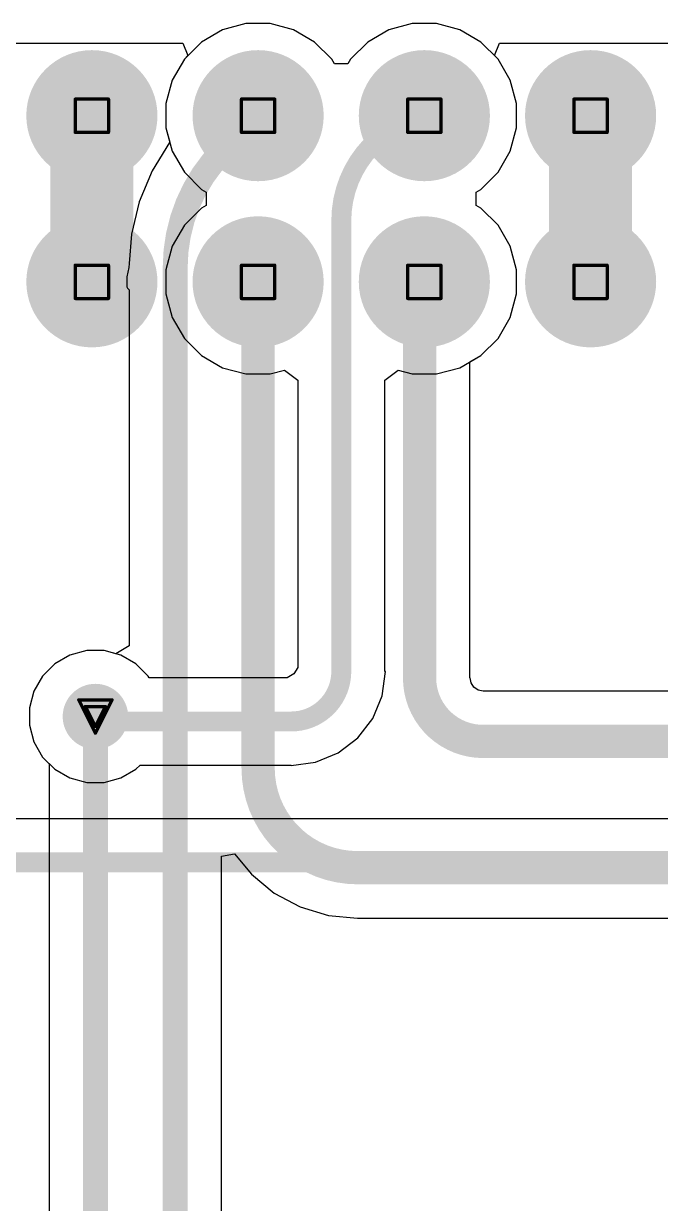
# Model space of a CAD drawing. Header units: inches. Extents: x 0 to 289, y 0 to 168.
# Drawn here: x 39.06 to 48.79, y 72.9 to 90.93 of the extents above; entities that cross this region are included whole.
import ezdxf

# ---------------------------------------------------------------- set-up
doc = ezdxf.new("R2010")
doc.units = ezdxf.units.IN
for name, color, linetype in [('Bottom Layer', 5, 'Continuous'), ('Bottom Solder', 6, 'Continuous'), ('Drill Drawing', 1, 'Continuous'), ('Multi-Layer', 9, 'Continuous'), ('Pad Holes', 156, 'Continuous'), ('Top Layer', 1, 'Continuous'), ('Top Solder', 216, 'Continuous'), ('Via Holes', 16, 'Continuous')]:
    doc.layers.add(name, color=color, linetype=linetype)

# ---------------------------------------------------------------- blocks, each defined once
blk = doc.blocks.new('SSW_110_02_G_D_RA_N_B_57')
at = {"layer": 'Bottom Layer'}
h = blk.add_hatch(color=5, dxfattribs=at)
edge = h.paths.add_edge_path()
edge.add_arc((-3.81, 1.27), 0.9, 0, 360)
h = blk.add_hatch(color=5, dxfattribs=at)
edge = h.paths.add_edge_path()
edge.add_arc((-1.27, 1.27), 0.9, 0, 360)
h = blk.add_hatch(color=5, dxfattribs=at)
edge = h.paths.add_edge_path()
edge.add_arc((1.27, 1.27), 0.9, 0, 360)
h = blk.add_hatch(color=5, dxfattribs=at)
edge = h.paths.add_edge_path()
edge.add_arc((3.81, 1.27), 0.9, 0, 360)
h = blk.add_hatch(color=5, dxfattribs=at)
edge = h.paths.add_edge_path()
edge.add_arc((-3.81, -1.27), 0.9, 0, 360)
h = blk.add_hatch(color=5, dxfattribs=at)
edge = h.paths.add_edge_path()
edge.add_arc((-1.27, -1.27), 0.9, 0, 360)
h = blk.add_hatch(color=5, dxfattribs=at)
edge = h.paths.add_edge_path()
edge.add_arc((1.27, -1.27), 0.9, 0, 360)
h = blk.add_hatch(color=5, dxfattribs=at)
edge = h.paths.add_edge_path()
edge.add_arc((3.81, -1.27), 0.9, 0, 360)
at = {"layer": 'Bottom Solder'}
h = blk.add_hatch(color=6, dxfattribs=at)
edge = h.paths.add_edge_path()
edge.add_arc((-3.81, 1.27), 1.002, 0, 360)
h = blk.add_hatch(color=6, dxfattribs=at)
edge = h.paths.add_edge_path()
edge.add_arc((-1.27, 1.27), 1.002, 0, 360)
h = blk.add_hatch(color=6, dxfattribs=at)
edge = h.paths.add_edge_path()
edge.add_arc((1.27, 1.27), 1.002, 0, 360)
h = blk.add_hatch(color=6, dxfattribs=at)
edge = h.paths.add_edge_path()
edge.add_arc((3.81, 1.27), 1.002, 0, 360)
h = blk.add_hatch(color=6, dxfattribs=at)
edge = h.paths.add_edge_path()
edge.add_arc((-3.81, -1.27), 1.002, 0, 360)
h = blk.add_hatch(color=6, dxfattribs=at)
edge = h.paths.add_edge_path()
edge.add_arc((-1.27, -1.27), 1.002, 0, 360)
h = blk.add_hatch(color=6, dxfattribs=at)
edge = h.paths.add_edge_path()
edge.add_arc((1.27, -1.27), 1.002, 0, 360)
h = blk.add_hatch(color=6, dxfattribs=at)
edge = h.paths.add_edge_path()
edge.add_arc((3.81, -1.27), 1.002, 0, 360)
at = {"layer": 'Multi-Layer'}
h = blk.add_hatch(color=9, dxfattribs=at)
edge = h.paths.add_edge_path()
edge.add_arc((-3.81, 1.27), 0.9, 0, 360)
h = blk.add_hatch(color=9, dxfattribs=at)
edge = h.paths.add_edge_path()
edge.add_arc((-1.27, 1.27), 0.9, 0, 360)
h = blk.add_hatch(color=9, dxfattribs=at)
edge = h.paths.add_edge_path()
edge.add_arc((1.27, 1.27), 0.9, 0, 360)
h = blk.add_hatch(color=9, dxfattribs=at)
edge = h.paths.add_edge_path()
edge.add_arc((3.81, 1.27), 0.9, 0, 360)
h = blk.add_hatch(color=9, dxfattribs=at)
edge = h.paths.add_edge_path()
edge.add_arc((-3.81, -1.27), 0.9, 0, 360)
h = blk.add_hatch(color=9, dxfattribs=at)
edge = h.paths.add_edge_path()
edge.add_arc((-1.27, -1.27), 0.9, 0, 360)
h = blk.add_hatch(color=9, dxfattribs=at)
edge = h.paths.add_edge_path()
edge.add_arc((1.27, -1.27), 0.9, 0, 360)
h = blk.add_hatch(color=9, dxfattribs=at)
edge = h.paths.add_edge_path()
edge.add_arc((3.81, -1.27), 0.9, 0, 360)
at = {"layer": 'Pad Holes'}
h = blk.add_hatch(color=7, dxfattribs=at)
edge = h.paths.add_edge_path()
edge.add_arc((-3.81, 1.27), 0.52, 0, 360)
h = blk.add_hatch(color=7, dxfattribs=at)
edge = h.paths.add_edge_path()
edge.add_arc((-1.27, 1.27), 0.52, 0, 360)
h = blk.add_hatch(color=7, dxfattribs=at)
edge = h.paths.add_edge_path()
edge.add_arc((1.27, 1.27), 0.52, 0, 360)
h = blk.add_hatch(color=7, dxfattribs=at)
edge = h.paths.add_edge_path()
edge.add_arc((3.81, 1.27), 0.52, 0, 360)
h = blk.add_hatch(color=7, dxfattribs=at)
edge = h.paths.add_edge_path()
edge.add_arc((-3.81, -1.27), 0.52, 0, 360)
h = blk.add_hatch(color=7, dxfattribs=at)
edge = h.paths.add_edge_path()
edge.add_arc((-1.27, -1.27), 0.52, 0, 360)
h = blk.add_hatch(color=7, dxfattribs=at)
edge = h.paths.add_edge_path()
edge.add_arc((1.27, -1.27), 0.52, 0, 360)
h = blk.add_hatch(color=7, dxfattribs=at)
edge = h.paths.add_edge_path()
edge.add_arc((3.81, -1.27), 0.52, 0, 360)
at = {"layer": 'Top Layer'}
h = blk.add_hatch(color=1, dxfattribs=at)
edge = h.paths.add_edge_path()
edge.add_arc((-3.81, 1.27), 0.9, 0, 360)
h = blk.add_hatch(color=1, dxfattribs=at)
edge = h.paths.add_edge_path()
edge.add_arc((-1.27, 1.27), 0.9, 0, 360)
h = blk.add_hatch(color=1, dxfattribs=at)
edge = h.paths.add_edge_path()
edge.add_arc((1.27, 1.27), 0.9, 0, 360)
h = blk.add_hatch(color=1, dxfattribs=at)
edge = h.paths.add_edge_path()
edge.add_arc((3.81, 1.27), 0.9, 0, 360)
h = blk.add_hatch(color=1, dxfattribs=at)
edge = h.paths.add_edge_path()
edge.add_arc((-3.81, -1.27), 0.9, 0, 360)
h = blk.add_hatch(color=1, dxfattribs=at)
edge = h.paths.add_edge_path()
edge.add_arc((-1.27, -1.27), 0.9, 0, 360)
h = blk.add_hatch(color=1, dxfattribs=at)
edge = h.paths.add_edge_path()
edge.add_arc((1.27, -1.27), 0.9, 0, 360)
h = blk.add_hatch(color=1, dxfattribs=at)
edge = h.paths.add_edge_path()
edge.add_arc((3.81, -1.27), 0.9, 0, 360)
at = {"layer": 'Top Solder'}
h = blk.add_hatch(color=216, dxfattribs=at)
edge = h.paths.add_edge_path()
edge.add_arc((-3.81, 1.27), 1.002, 0, 360)
h = blk.add_hatch(color=216, dxfattribs=at)
edge = h.paths.add_edge_path()
edge.add_arc((-1.27, 1.27), 1.002, 0, 360)
h = blk.add_hatch(color=216, dxfattribs=at)
edge = h.paths.add_edge_path()
edge.add_arc((1.27, 1.27), 1.002, 0, 360)
h = blk.add_hatch(color=216, dxfattribs=at)
edge = h.paths.add_edge_path()
edge.add_arc((3.81, 1.27), 1.002, 0, 360)
h = blk.add_hatch(color=216, dxfattribs=at)
edge = h.paths.add_edge_path()
edge.add_arc((-3.81, -1.27), 1.002, 0, 360)
h = blk.add_hatch(color=216, dxfattribs=at)
edge = h.paths.add_edge_path()
edge.add_arc((-1.27, -1.27), 1.002, 0, 360)
h = blk.add_hatch(color=216, dxfattribs=at)
edge = h.paths.add_edge_path()
edge.add_arc((1.27, -1.27), 1.002, 0, 360)
h = blk.add_hatch(color=216, dxfattribs=at)
edge = h.paths.add_edge_path()
edge.add_arc((3.81, -1.27), 1.002, 0, 360)

msp = doc.modelspace()

# ---------------------------------------------------------------- hatches: boundary and pattern name
at = {"layer": 'Bottom Layer'}
h = msp.add_hatch(color=5, dxfattribs=at)
edge = h.paths.add_edge_path()
edge.add_arc((40.16, 80.34), 0.5, 0, 360)
at = {"layer": 'Top Layer'}
h = msp.add_hatch(color=1, dxfattribs=at)
edge = h.paths.add_edge_path()
edge.add_arc((40.16, 80.34), 0.5, 0, 360)
at = {"layer": 'Via Holes'}
h = msp.add_hatch(color=7, dxfattribs=at)
edge = h.paths.add_edge_path()
edge.add_arc((40.16, 80.34), 0.3, 0, 360)

# ---------------------------------------------------------------- linework, layer by layer
at = {"layer": 'Bottom Layer'}
for p, q in [((42.46, 90.932), (42.102, 90.837)), ((42.831, 90.932), (42.46, 90.932)), ((43.189, 90.837), (42.831, 90.932)), ((45, 90.932), (44.642, 90.837)), ((45.371, 90.932), (45, 90.932)), ((45.729, 90.837), (45.371, 90.932)), ((42.102, 90.837), (41.781, 90.651)), ((43.51, 90.651), (43.189, 90.837)), ((44.642, 90.837), (44.321, 90.651)), ((46.05, 90.651), (45.729, 90.837)), ((41.781, 90.651), (41.519, 90.389)), ((43.772, 90.389), (43.51, 90.651)), ((44.321, 90.651), (44.059, 90.389)), ((46.312, 90.389), (46.05, 90.651)), ((41.519, 90.389), (41.334, 90.068)), ((43.814, 90.317), (43.772, 90.389)), ((44.059, 90.389), (44.017, 90.317)), ((46.498, 90.068), (46.312, 90.389)), ((44.017, 90.317), (43.814, 90.317)), ((41.334, 90.068), (41.238, 89.71)), ((46.594, 89.71), (46.498, 90.068)), ((41.238, 89.71), (41.238, 89.339)), ((46.594, 89.339), (46.594, 89.71)), ((41.238, 89.339), (41.296, 89.121)), ((46.498, 88.981), (46.594, 89.339)), ((41.291, 89.115), (41.025, 88.681)), ((41.296, 89.121), (41.291, 89.115)), ((46.312, 88.66), (46.498, 88.981)), ((41.025, 88.681), (40.83, 88.21)), ((46.05, 88.398), (46.312, 88.66)), ((45.978, 88.356), (46.05, 88.398)), ((40.83, 88.21), (40.711, 87.714)), ((45.978, 88.153), (45.978, 88.356)), ((46.05, 88.111), (45.978, 88.153)), ((46.312, 87.849), (46.05, 88.111)), ((46.498, 87.528), (46.312, 87.849)), ((40.711, 87.714), (40.675, 87.266)), ((46.594, 87.17), (46.498, 87.528)), ((40.671, 87.206), (40.641, 87.063)), ((40.675, 87.266), (40.671, 87.206)), ((46.594, 86.799), (46.594, 87.17)), ((40.641, 87.063), (40.641, 86.906)), ((40.641, 86.906), (40.648, 86.889)), ((40.648, 86.889), (40.675, 86.863)), ((40.675, 86.863), (40.675, 81.42)), ((46.498, 86.441), (46.594, 86.799)), ((46.312, 86.12), (46.498, 86.441)), ((46.05, 85.858), (46.312, 86.12)), ((45.882, 85.76), (46.05, 85.858)), ((45.882, 80.93), (45.882, 85.76)), ((40.027, 81.348), (39.771, 81.28)), ((40.293, 81.348), (40.027, 81.348)), ((40.471, 81.3), (40.293, 81.348)), ((40.675, 81.42), (40.471, 81.3)), ((39.771, 81.28), (39.541, 81.147)), ((39.541, 81.147), (39.353, 80.959)), ((39.353, 80.959), (39.221, 80.729)), ((45.884, 80.93), (45.882, 80.93)), ((45.899, 80.854), (45.884, 80.93)), ((45.942, 80.789), (45.899, 80.854)), ((39.221, 80.729), (39.152, 80.473)), ((46.007, 80.745), (45.942, 80.789)), ((46.084, 80.73), (46.007, 80.745)), ((46.084, 80.728), (46.084, 80.73)), ((54.149, 80.728), (46.084, 80.728)), ((39.152, 80.473), (39.152, 80.207)), ((39.152, 80.207), (39.221, 79.951)), ((39.221, 79.951), (39.353, 79.721)), ((39.353, 79.721), (39.455, 79.619)), ((39.455, 79.619), (39.455, 54.193)), ((42.084, 78.207), (42.287, 78.242)), ((42.084, 49.236), (42.084, 78.207)), ((42.287, 78.242), (42.545, 77.928)), ((42.545, 77.928), (42.892, 77.642)), ((42.892, 77.642), (43.289, 77.43)), ((43.289, 77.43), (43.719, 77.3)), ((43.719, 77.3), (44.167, 77.256)), ((44.167, 77.256), (44.167, 77.26)), ((44.167, 77.26), (57.639, 77.26))]:
    msp.add_line(p, q, dxfattribs=at)
for points in [[(40.106, 86.984, 1.27, 1.27, 0), (40.106, 89.524, 1.27, 1.27, 0)], [(47.726, 86.984, 1.27, 1.27, 0), (47.726, 89.524, 1.27, 1.27, 0)], [(42.123, 89.002, 0.381, 0.381, 0), (42.646, 89.524, 0.381, 0.381, 0)], [(41.379, 87.206, 0.381, 0.381, -0.198912), (42.123, 89.002, 0.381, 0.381, 0)], [(41.379, 87.063, 0.381, 0.381, 0), (41.379, 87.206, 0.381, 0.381, 0)], [(41.379, 86.924, 0.381, 0.381, -0.023966), (41.379, 87.045, 0.381, 0.381, 0)], [(41.379, 87.063, 0.381, 0.381, -0.011925), (41.379, 87.045, 0.381, 0.381, 0)], [(41.379, 86.924, 0.381, 0.381, -0.011867), (41.379, 86.906, 0.381, 0.381, 0)], [(42.646, 79.55, 0.508, 0.508, 0), (42.646, 86.984, 0.508, 0.508, 0)], [(45.113, 86.912, 0.508, 0.508, -0.414214), (45.186, 86.984, 0.508, 0.508, 0)], [(45.113, 80.93, 0.508, 0.508, 0), (45.113, 86.912, 0.508, 0.508, 0)], [(41.379, 49.236, 0.381, 0.381, 0), (41.379, 86.906, 0.381, 0.381, 0)], [(46.084, 79.959, 0.508, 0.508, -0.414214), (45.113, 80.93, 0.508, 0.508, 0)], [(40.16, 54.193, 0.381, 0.381, 0), (40.16, 80.34, 0.381, 0.381, 0)], [(46.084, 79.959, 0.508, 0.508, 0), (56.568, 79.959, 0.508, 0.508, 0)], [(44.167, 78.029, 0.508, 0.508, -0.414214), (42.646, 79.55, 0.508, 0.508, 0)], [(44.167, 78.029, 0.508, 0.508, 0), (58.296, 78.029, 0.508, 0.508, 0)]]:
    msp.add_lwpolyline(points, format="xyseb", dxfattribs=at)
for points in [[(39.788, 89.524, 0.635, 0.635, 1), (40.423, 89.524, 0.635, 0.635, 1)], [(47.408, 89.524, 0.635, 0.635, 1), (48.043, 89.524, 0.635, 0.635, 1)], [(42.55, 89.524, 0.191, 0.191, 1), (42.741, 89.524, 0.191, 0.191, 1)], [(42.028, 89.002, 0.191, 0.191, 1), (42.218, 89.002, 0.191, 0.191, 1)], [(42.028, 89.002, 0.191, 0.191, 1), (42.218, 89.002, 0.191, 0.191, 1)], [(39.788, 86.984, 0.635, 0.635, 1), (40.423, 86.984, 0.635, 0.635, 1)], [(47.408, 86.984, 0.635, 0.635, 1), (48.043, 86.984, 0.635, 0.635, 1)], [(41.284, 87.206, 0.191, 0.191, 1), (41.474, 87.206, 0.191, 0.191, 1)], [(41.284, 87.206, 0.191, 0.191, 1), (41.474, 87.206, 0.191, 0.191, 1)], [(41.283, 87.045, 0.191, 0.191, 1), (41.474, 87.045, 0.191, 0.191, 1)], [(41.283, 87.045, 0.191, 0.191, 1), (41.474, 87.045, 0.191, 0.191, 1)], [(41.283, 86.924, 0.191, 0.191, 1), (41.474, 86.924, 0.191, 0.191, 1)], [(41.283, 86.924, 0.191, 0.191, 1), (41.474, 86.924, 0.191, 0.191, 1)], [(41.284, 87.063, 0.191, 0.191, 1), (41.474, 87.063, 0.191, 0.191, 1)], [(41.284, 87.063, 0.191, 0.191, 1), (41.474, 87.063, 0.191, 0.191, 1)], [(42.519, 86.984, 0.254, 0.254, 1), (42.773, 86.984, 0.254, 0.254, 1)], [(44.986, 86.912, 0.254, 0.254, 1), (45.24, 86.912, 0.254, 0.254, 1)], [(44.986, 86.912, 0.254, 0.254, 1), (45.24, 86.912, 0.254, 0.254, 1)], [(45.059, 86.984, 0.254, 0.254, 1), (45.313, 86.984, 0.254, 0.254, 1)], [(41.284, 86.906, 0.191, 0.191, 1), (41.474, 86.906, 0.191, 0.191, 1)], [(41.284, 86.906, 0.191, 0.191, 1), (41.474, 86.906, 0.191, 0.191, 1)], [(44.986, 80.93, 0.254, 0.254, 1), (45.24, 80.93, 0.254, 0.254, 1)], [(44.986, 80.93, 0.254, 0.254, 1), (45.24, 80.93, 0.254, 0.254, 1)], [(40.065, 80.34, 0.191, 0.191, 1), (40.255, 80.34, 0.191, 0.191, 1)], [(45.957, 79.959, 0.254, 0.254, 1), (46.211, 79.959, 0.254, 0.254, 1)], [(45.957, 79.959, 0.254, 0.254, 1), (46.211, 79.959, 0.254, 0.254, 1)], [(42.519, 79.55, 0.254, 0.254, 1), (42.773, 79.55, 0.254, 0.254, 1)], [(42.519, 79.55, 0.254, 0.254, 1), (42.773, 79.55, 0.254, 0.254, 1)], [(44.04, 78.029, 0.254, 0.254, 1), (44.294, 78.029, 0.254, 0.254, 1)], [(44.04, 78.029, 0.254, 0.254, 1), (44.294, 78.029, 0.254, 0.254, 1)]]:
    msp.add_lwpolyline(points, format="xyseb", close=True, dxfattribs=at)
at = {"layer": 'Drill Drawing'}
for points in [[(39.852, 89.778, 0.0508, 0.0508, 0), (40.36, 89.778, 0.0508, 0.0508, 0)], [(39.852, 89.27, 0.0508, 0.0508, 0), (39.852, 89.778, 0.0508, 0.0508, 0)], [(40.36, 89.27, 0.0508, 0.0508, 0), (40.36, 89.778, 0.0508, 0.0508, 0)], [(42.392, 89.778, 0.0508, 0.0508, 0), (42.9, 89.778, 0.0508, 0.0508, 0)], [(42.392, 89.27, 0.0508, 0.0508, 0), (42.392, 89.778, 0.0508, 0.0508, 0)], [(42.9, 89.27, 0.0508, 0.0508, 0), (42.9, 89.778, 0.0508, 0.0508, 0)], [(44.932, 89.778, 0.0508, 0.0508, 0), (45.44, 89.778, 0.0508, 0.0508, 0)], [(44.932, 89.27, 0.0508, 0.0508, 0), (44.932, 89.778, 0.0508, 0.0508, 0)], [(45.44, 89.27, 0.0508, 0.0508, 0), (45.44, 89.778, 0.0508, 0.0508, 0)], [(47.472, 89.778, 0.0508, 0.0508, 0), (47.98, 89.778, 0.0508, 0.0508, 0)], [(47.472, 89.27, 0.0508, 0.0508, 0), (47.472, 89.778, 0.0508, 0.0508, 0)], [(47.98, 89.27, 0.0508, 0.0508, 0), (47.98, 89.778, 0.0508, 0.0508, 0)], [(39.852, 89.27, 0.0508, 0.0508, 0), (40.36, 89.27, 0.0508, 0.0508, 0)], [(42.392, 89.27, 0.0508, 0.0508, 0), (42.9, 89.27, 0.0508, 0.0508, 0)], [(44.932, 89.27, 0.0508, 0.0508, 0), (45.44, 89.27, 0.0508, 0.0508, 0)], [(47.472, 89.27, 0.0508, 0.0508, 0), (47.98, 89.27, 0.0508, 0.0508, 0)], [(39.852, 87.238, 0.0508, 0.0508, 0), (40.36, 87.238, 0.0508, 0.0508, 0)], [(39.852, 86.73, 0.0508, 0.0508, 0), (39.852, 87.238, 0.0508, 0.0508, 0)], [(40.36, 86.73, 0.0508, 0.0508, 0), (40.36, 87.238, 0.0508, 0.0508, 0)], [(42.392, 87.238, 0.0508, 0.0508, 0), (42.9, 87.238, 0.0508, 0.0508, 0)], [(42.392, 86.73, 0.0508, 0.0508, 0), (42.392, 87.238, 0.0508, 0.0508, 0)], [(42.9, 86.73, 0.0508, 0.0508, 0), (42.9, 87.238, 0.0508, 0.0508, 0)], [(44.932, 87.238, 0.0508, 0.0508, 0), (45.44, 87.238, 0.0508, 0.0508, 0)], [(44.932, 86.73, 0.0508, 0.0508, 0), (44.932, 87.238, 0.0508, 0.0508, 0)], [(45.44, 86.73, 0.0508, 0.0508, 0), (45.44, 87.238, 0.0508, 0.0508, 0)], [(47.472, 87.238, 0.0508, 0.0508, 0), (47.98, 87.238, 0.0508, 0.0508, 0)], [(47.472, 86.73, 0.0508, 0.0508, 0), (47.472, 87.238, 0.0508, 0.0508, 0)], [(47.98, 86.73, 0.0508, 0.0508, 0), (47.98, 87.238, 0.0508, 0.0508, 0)], [(39.852, 86.73, 0.0508, 0.0508, 0), (40.36, 86.73, 0.0508, 0.0508, 0)], [(42.392, 86.73, 0.0508, 0.0508, 0), (42.9, 86.73, 0.0508, 0.0508, 0)], [(44.932, 86.73, 0.0508, 0.0508, 0), (45.44, 86.73, 0.0508, 0.0508, 0)], [(47.472, 86.73, 0.0508, 0.0508, 0), (47.98, 86.73, 0.0508, 0.0508, 0)], [(39.906, 80.594, 0.0508, 0.0508, 0), (40.414, 80.594, 0.0508, 0.0508, 0)], [(39.906, 80.594, 0.0508, 0.0508, 0), (40.16, 80.086, 0.0508, 0.0508, 0)], [(40.16, 80.086, 0.0508, 0.0508, 0), (40.414, 80.594, 0.0508, 0.0508, 0)], [(40.008, 80.493, 0.0508, 0.0508, 0), (40.312, 80.493, 0.0508, 0.0508, 0)], [(40.008, 80.493, 0.0508, 0.0508, 0), (40.16, 80.188, 0.0508, 0.0508, 0)], [(40.16, 80.188, 0.0508, 0.0508, 0), (40.312, 80.493, 0.0508, 0.0508, 0)]]:
    msp.add_lwpolyline(points, format="xyseb", dxfattribs=at)
for points in [[(39.839, 89.778, 0.0254, 0.0254, 1), (39.864, 89.778, 0.0254, 0.0254, 1)], [(39.839, 89.778, 0.0254, 0.0254, 1), (39.864, 89.778, 0.0254, 0.0254, 1)], [(40.347, 89.778, 0.0254, 0.0254, 1), (40.372, 89.778, 0.0254, 0.0254, 1)], [(40.347, 89.778, 0.0254, 0.0254, 1), (40.372, 89.778, 0.0254, 0.0254, 1)], [(42.379, 89.778, 0.0254, 0.0254, 1), (42.404, 89.778, 0.0254, 0.0254, 1)], [(42.379, 89.778, 0.0254, 0.0254, 1), (42.404, 89.778, 0.0254, 0.0254, 1)], [(42.887, 89.778, 0.0254, 0.0254, 1), (42.912, 89.778, 0.0254, 0.0254, 1)], [(42.887, 89.778, 0.0254, 0.0254, 1), (42.912, 89.778, 0.0254, 0.0254, 1)], [(44.919, 89.778, 0.0254, 0.0254, 1), (44.944, 89.778, 0.0254, 0.0254, 1)], [(44.919, 89.778, 0.0254, 0.0254, 1), (44.944, 89.778, 0.0254, 0.0254, 1)], [(45.427, 89.778, 0.0254, 0.0254, 1), (45.452, 89.778, 0.0254, 0.0254, 1)], [(45.427, 89.778, 0.0254, 0.0254, 1), (45.452, 89.778, 0.0254, 0.0254, 1)], [(47.459, 89.778, 0.0254, 0.0254, 1), (47.484, 89.778, 0.0254, 0.0254, 1)], [(47.459, 89.778, 0.0254, 0.0254, 1), (47.484, 89.778, 0.0254, 0.0254, 1)], [(47.967, 89.778, 0.0254, 0.0254, 1), (47.992, 89.778, 0.0254, 0.0254, 1)], [(47.967, 89.778, 0.0254, 0.0254, 1), (47.992, 89.778, 0.0254, 0.0254, 1)], [(39.839, 89.27, 0.0254, 0.0254, 1), (39.864, 89.27, 0.0254, 0.0254, 1)], [(39.839, 89.27, 0.0254, 0.0254, 1), (39.864, 89.27, 0.0254, 0.0254, 1)], [(40.347, 89.27, 0.0254, 0.0254, 1), (40.372, 89.27, 0.0254, 0.0254, 1)], [(40.347, 89.27, 0.0254, 0.0254, 1), (40.372, 89.27, 0.0254, 0.0254, 1)], [(42.379, 89.27, 0.0254, 0.0254, 1), (42.404, 89.27, 0.0254, 0.0254, 1)], [(42.379, 89.27, 0.0254, 0.0254, 1), (42.404, 89.27, 0.0254, 0.0254, 1)], [(42.887, 89.27, 0.0254, 0.0254, 1), (42.912, 89.27, 0.0254, 0.0254, 1)], [(42.887, 89.27, 0.0254, 0.0254, 1), (42.912, 89.27, 0.0254, 0.0254, 1)], [(44.919, 89.27, 0.0254, 0.0254, 1), (44.944, 89.27, 0.0254, 0.0254, 1)], [(44.919, 89.27, 0.0254, 0.0254, 1), (44.944, 89.27, 0.0254, 0.0254, 1)], [(45.427, 89.27, 0.0254, 0.0254, 1), (45.452, 89.27, 0.0254, 0.0254, 1)], [(45.427, 89.27, 0.0254, 0.0254, 1), (45.452, 89.27, 0.0254, 0.0254, 1)], [(47.459, 89.27, 0.0254, 0.0254, 1), (47.484, 89.27, 0.0254, 0.0254, 1)], [(47.459, 89.27, 0.0254, 0.0254, 1), (47.484, 89.27, 0.0254, 0.0254, 1)], [(47.967, 89.27, 0.0254, 0.0254, 1), (47.992, 89.27, 0.0254, 0.0254, 1)], [(47.967, 89.27, 0.0254, 0.0254, 1), (47.992, 89.27, 0.0254, 0.0254, 1)], [(39.839, 87.238, 0.0254, 0.0254, 1), (39.864, 87.238, 0.0254, 0.0254, 1)], [(39.839, 87.238, 0.0254, 0.0254, 1), (39.864, 87.238, 0.0254, 0.0254, 1)], [(40.347, 87.238, 0.0254, 0.0254, 1), (40.372, 87.238, 0.0254, 0.0254, 1)], [(40.347, 87.238, 0.0254, 0.0254, 1), (40.372, 87.238, 0.0254, 0.0254, 1)], [(42.379, 87.238, 0.0254, 0.0254, 1), (42.404, 87.238, 0.0254, 0.0254, 1)], [(42.379, 87.238, 0.0254, 0.0254, 1), (42.404, 87.238, 0.0254, 0.0254, 1)], [(42.887, 87.238, 0.0254, 0.0254, 1), (42.912, 87.238, 0.0254, 0.0254, 1)], [(42.887, 87.238, 0.0254, 0.0254, 1), (42.912, 87.238, 0.0254, 0.0254, 1)], [(44.919, 87.238, 0.0254, 0.0254, 1), (44.944, 87.238, 0.0254, 0.0254, 1)], [(44.919, 87.238, 0.0254, 0.0254, 1), (44.944, 87.238, 0.0254, 0.0254, 1)], [(45.427, 87.238, 0.0254, 0.0254, 1), (45.452, 87.238, 0.0254, 0.0254, 1)], [(45.427, 87.238, 0.0254, 0.0254, 1), (45.452, 87.238, 0.0254, 0.0254, 1)], [(47.459, 87.238, 0.0254, 0.0254, 1), (47.484, 87.238, 0.0254, 0.0254, 1)], [(47.459, 87.238, 0.0254, 0.0254, 1), (47.484, 87.238, 0.0254, 0.0254, 1)], [(47.967, 87.238, 0.0254, 0.0254, 1), (47.992, 87.238, 0.0254, 0.0254, 1)], [(47.967, 87.238, 0.0254, 0.0254, 1), (47.992, 87.238, 0.0254, 0.0254, 1)], [(39.839, 86.73, 0.0254, 0.0254, 1), (39.864, 86.73, 0.0254, 0.0254, 1)], [(39.839, 86.73, 0.0254, 0.0254, 1), (39.864, 86.73, 0.0254, 0.0254, 1)], [(40.347, 86.73, 0.0254, 0.0254, 1), (40.372, 86.73, 0.0254, 0.0254, 1)], [(40.347, 86.73, 0.0254, 0.0254, 1), (40.372, 86.73, 0.0254, 0.0254, 1)], [(42.379, 86.73, 0.0254, 0.0254, 1), (42.404, 86.73, 0.0254, 0.0254, 1)], [(42.379, 86.73, 0.0254, 0.0254, 1), (42.404, 86.73, 0.0254, 0.0254, 1)], [(42.887, 86.73, 0.0254, 0.0254, 1), (42.912, 86.73, 0.0254, 0.0254, 1)], [(42.887, 86.73, 0.0254, 0.0254, 1), (42.912, 86.73, 0.0254, 0.0254, 1)], [(44.919, 86.73, 0.0254, 0.0254, 1), (44.944, 86.73, 0.0254, 0.0254, 1)], [(44.919, 86.73, 0.0254, 0.0254, 1), (44.944, 86.73, 0.0254, 0.0254, 1)], [(45.427, 86.73, 0.0254, 0.0254, 1), (45.452, 86.73, 0.0254, 0.0254, 1)], [(45.427, 86.73, 0.0254, 0.0254, 1), (45.452, 86.73, 0.0254, 0.0254, 1)], [(47.459, 86.73, 0.0254, 0.0254, 1), (47.484, 86.73, 0.0254, 0.0254, 1)], [(47.459, 86.73, 0.0254, 0.0254, 1), (47.484, 86.73, 0.0254, 0.0254, 1)], [(47.967, 86.73, 0.0254, 0.0254, 1), (47.992, 86.73, 0.0254, 0.0254, 1)], [(47.967, 86.73, 0.0254, 0.0254, 1), (47.992, 86.73, 0.0254, 0.0254, 1)], [(39.893, 80.594, 0.0254, 0.0254, 1), (39.919, 80.594, 0.0254, 0.0254, 1)], [(39.893, 80.594, 0.0254, 0.0254, 1), (39.919, 80.594, 0.0254, 0.0254, 1)], [(40.401, 80.594, 0.0254, 0.0254, 1), (40.427, 80.594, 0.0254, 0.0254, 1)], [(40.401, 80.594, 0.0254, 0.0254, 1), (40.427, 80.594, 0.0254, 0.0254, 1)], [(39.995, 80.493, 0.0254, 0.0254, 1), (40.02, 80.493, 0.0254, 0.0254, 1)], [(39.995, 80.493, 0.0254, 0.0254, 1), (40.02, 80.493, 0.0254, 0.0254, 1)], [(40.3, 80.493, 0.0254, 0.0254, 1), (40.325, 80.493, 0.0254, 0.0254, 1)], [(40.3, 80.493, 0.0254, 0.0254, 1), (40.325, 80.493, 0.0254, 0.0254, 1)], [(40.147, 80.188, 0.0254, 0.0254, 1), (40.173, 80.188, 0.0254, 0.0254, 1)], [(40.147, 80.188, 0.0254, 0.0254, 1), (40.173, 80.188, 0.0254, 0.0254, 1)], [(40.147, 80.086, 0.0254, 0.0254, 1), (40.173, 80.086, 0.0254, 0.0254, 1)], [(40.147, 80.086, 0.0254, 0.0254, 1), (40.173, 80.086, 0.0254, 0.0254, 1)]]:
    msp.add_lwpolyline(points, format="xyseb", close=True, dxfattribs=at)
at = {"layer": 'Top Layer'}
for p, q in [((38.715, 90.632), (41.497, 90.632)), ((41.497, 90.632), (41.574, 90.444)), ((46.257, 90.444), (46.335, 90.632)), ((46.335, 90.632), (49.117, 90.632)), ((41.519, 90.389), (41.334, 90.068)), ((41.574, 90.444), (41.519, 90.389)), ((46.312, 90.389), (46.257, 90.444)), ((46.498, 90.068), (46.312, 90.389)), ((41.334, 90.068), (41.238, 89.71)), ((46.594, 89.71), (46.498, 90.068)), ((41.238, 89.71), (41.238, 89.339)), ((46.594, 89.339), (46.594, 89.71)), ((41.238, 89.339), (41.334, 88.981)), ((46.498, 88.981), (46.594, 89.339)), ((41.334, 88.981), (41.519, 88.66)), ((46.312, 88.66), (46.498, 88.981)), ((41.519, 88.66), (41.781, 88.398)), ((46.05, 88.398), (46.312, 88.66)), ((41.781, 88.398), (41.853, 88.356)), ((45.978, 88.356), (46.05, 88.398)), ((41.853, 88.356), (41.853, 88.153)), ((45.978, 88.153), (45.978, 88.356)), ((41.781, 88.111), (41.519, 87.849)), ((41.853, 88.153), (41.781, 88.111)), ((46.05, 88.111), (45.978, 88.153)), ((46.312, 87.849), (46.05, 88.111)), ((41.519, 87.849), (41.334, 87.528)), ((46.498, 87.528), (46.312, 87.849)), ((41.334, 87.528), (41.238, 87.17)), ((46.594, 87.17), (46.498, 87.528)), ((41.238, 87.17), (41.238, 86.799)), ((46.594, 86.799), (46.594, 87.17)), ((41.238, 86.799), (41.334, 86.441)), ((46.498, 86.441), (46.594, 86.799)), ((41.334, 86.441), (41.519, 86.12)), ((46.312, 86.12), (46.498, 86.441)), ((41.519, 86.12), (41.781, 85.858)), ((46.05, 85.858), (46.312, 86.12)), ((41.781, 85.858), (42.102, 85.672)), ((45.729, 85.672), (46.05, 85.858)), ((42.102, 85.672), (42.46, 85.577)), ((45.371, 85.577), (45.729, 85.672)), ((42.46, 85.577), (42.831, 85.577)), ((42.831, 85.577), (43.048, 85.635)), ((43.048, 85.635), (43.251, 85.483)), ((44.583, 85.481), (44.787, 85.634)), ((44.787, 85.634), (45, 85.577)), ((45, 85.577), (45.371, 85.577)), ((43.251, 85.483), (43.251, 81.09)), ((44.583, 81.03), (44.583, 85.481)), ((40.027, 81.348), (39.771, 81.28)), ((40.293, 81.348), (40.027, 81.348)), ((40.549, 81.28), (40.293, 81.348)), ((39.771, 81.28), (39.541, 81.147)), ((40.779, 81.147), (40.549, 81.28)), ((39.541, 81.147), (39.353, 80.959)), ((40.967, 80.959), (40.779, 81.147)), ((43.19, 80.992), (43.092, 80.93)), ((43.251, 81.09), (43.19, 80.992)), ((44.541, 80.658), (44.59, 81.03)), ((44.59, 81.03), (44.583, 81.03)), ((39.353, 80.959), (39.221, 80.729)), ((40.983, 80.93), (40.967, 80.959)), ((43.092, 80.93), (40.983, 80.93)), ((39.221, 80.729), (39.152, 80.473)), ((44.397, 80.311), (44.541, 80.658)), ((39.152, 80.473), (39.152, 80.207)), ((44.169, 80.013), (44.397, 80.311)), ((39.152, 80.207), (39.221, 79.951)), ((39.221, 79.951), (39.353, 79.721)), ((43.871, 79.784), (44.169, 80.013)), ((39.353, 79.721), (39.541, 79.534)), ((43.524, 79.64), (43.871, 79.784)), ((40.779, 79.534), (40.843, 79.598)), ((40.843, 79.598), (43.151, 79.598)), ((43.151, 79.591), (43.524, 79.64)), ((43.151, 79.598), (43.151, 79.591)), ((39.541, 79.534), (39.771, 79.401)), ((39.771, 79.401), (40.027, 79.332)), ((40.293, 79.332), (40.549, 79.401)), ((40.549, 79.401), (40.779, 79.534)), ((40.027, 79.332), (40.293, 79.332)), ((50.477, 78.778), (31.211, 78.778))]:
    msp.add_line(p, q, dxfattribs=at)
for points in [[(43.917, 87.921, 0.305, 0.305, -0.347696), (45.186, 89.524, 0.305, 0.305, 0)], [(43.917, 81.03, 0.305, 0.305, 0), (43.917, 87.921, 0.305, 0.305, 0)], [(43.917, 81.03, 0.305, 0.305, -0.414214), (43.151, 80.264, 0.305, 0.305, 0)], [(40.16, 80.34, 0.305, 0.305, 0), (40.236, 80.264, 0.305, 0.305, 0)], [(40.236, 80.264, 0.305, 0.305, 0), (43.151, 80.264, 0.305, 0.305, 0)], [(31.211, 78.112, 0.305, 0.305, 0), (50.477, 78.112, 0.305, 0.305, 0)]]:
    msp.add_lwpolyline(points, format="xyseb", dxfattribs=at)
for points in [[(45.109, 89.524, 0.152, 0.152, 1), (45.262, 89.524, 0.152, 0.152, 1)], [(43.841, 87.921, 0.152, 0.152, 1), (43.993, 87.921, 0.152, 0.152, 1)], [(43.841, 87.921, 0.152, 0.152, 1), (43.993, 87.921, 0.152, 0.152, 1)], [(43.841, 81.03, 0.152, 0.152, 1), (43.993, 81.03, 0.152, 0.152, 1)], [(43.841, 81.03, 0.152, 0.152, 1), (43.993, 81.03, 0.152, 0.152, 1)], [(40.084, 80.34, 0.152, 0.152, 1), (40.236, 80.34, 0.152, 0.152, 1)], [(40.16, 80.264, 0.152, 0.152, 1), (40.312, 80.264, 0.152, 0.152, 1)], [(40.16, 80.264, 0.152, 0.152, 1), (40.312, 80.264, 0.152, 0.152, 1)], [(43.075, 80.264, 0.152, 0.152, 1), (43.227, 80.264, 0.152, 0.152, 1)], [(43.075, 80.264, 0.152, 0.152, 1), (43.227, 80.264, 0.152, 0.152, 1)]]:
    msp.add_lwpolyline(points, format="xyseb", close=True, dxfattribs=at)

# ---------------------------------------------------------------- block references
at = {"rotation": 180}
msp.add_blockref('SSW_110_02_G_D_RA_N_B_57', (43.916, 88.255), dxfattribs=at)

doc.saveas('drawing.dxf')
